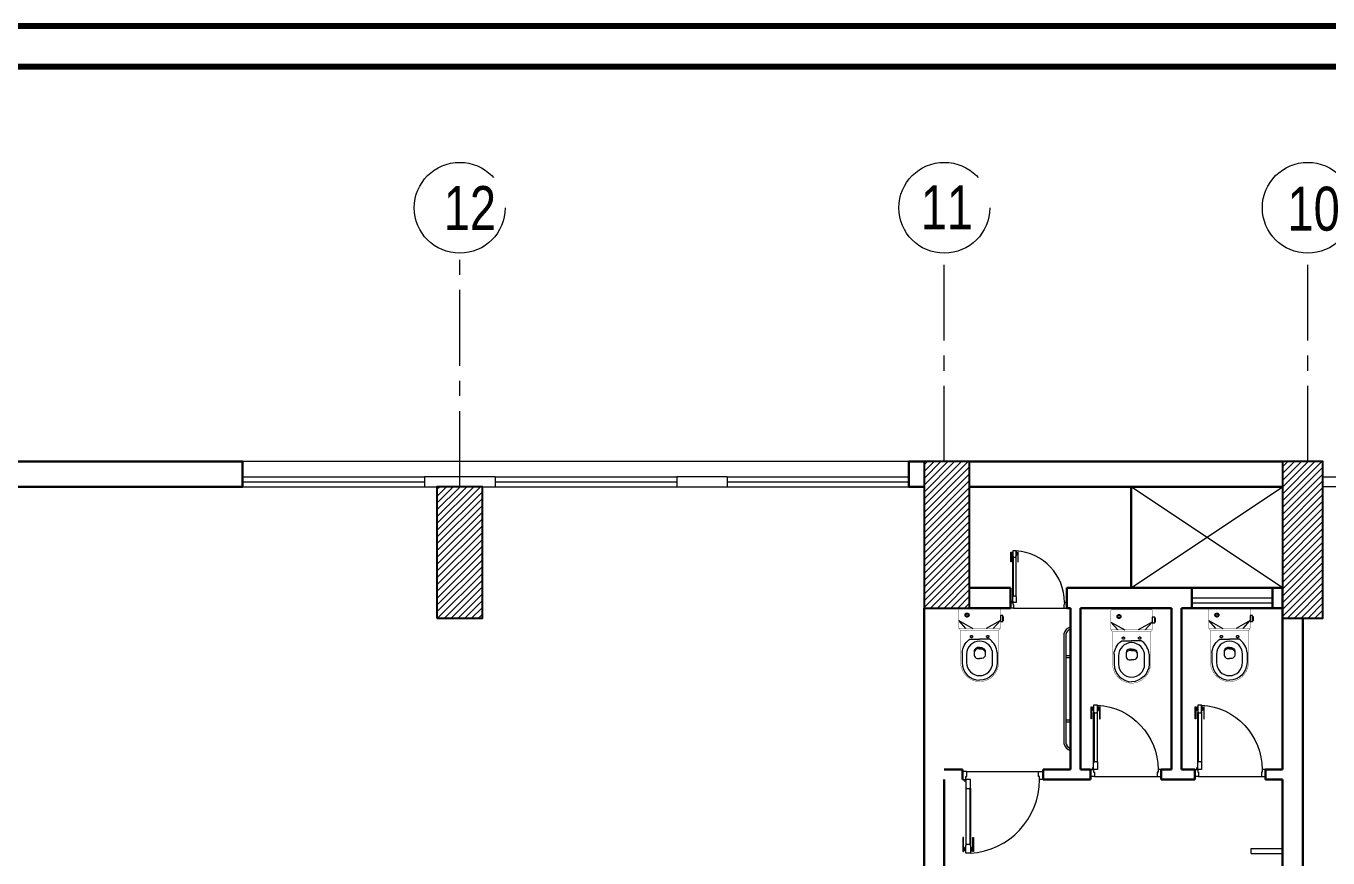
# Model space of a CAD drawing. Extents: x 846 to 947, y 375 to 797.
# Drawn here: x 862.61 to 875.51, y 717.45 to 725.69 of the extents above; entities that cross this region are included whole.
import ezdxf

# ---------------------------------------------------------------- set-up
doc = ezdxf.new("R2010")
doc.units = 0
doc.header["$MEASUREMENT"] = 0
doc.linetypes.add('CENTERX2', pattern=[4, 2.5, -0.5, 0.5, -0.5])
doc.linetypes.add('DASHED2', pattern=[0.375, 0.25, -0.125])
for name, color, linetype, lineweight in [('axis', 252, 'CENTERX2', 5), ('Column', 252, 'CONTINUOUS', 25), ('DOOR', 252, 'CONTINUOUS', 9), ('elev', 252, 'CONTINUOUS', 9), ('Elevation', 252, 'CONTINUOUS', 18), ('Furn', 252, 'CONTINUOUS', 9), ('hatch', 252, 'CONTINUOUS', 9), ('LIGHT 2', 252, 'CONTINUOUS', 9), ('txt in circle', 252, 'CONTINUOUS', 13), ('UG-BORDER', 20, 'CONTINUOUS', 80), ('Wall', 252, 'CONTINUOUS', 30), ('WINDOW', 252, 'CONTINUOUS', 5)]:
    doc.layers.add(name, color=color, linetype=linetype, lineweight=lineweight)
doc.styles.add('SOSA2', font='SOSA.shx', dxfattribs={"width": 0.8})
pattern_1 = [(45, (1094.062773, 384.00031), (-0.0336759605, 0.0336759605), [])]

# ---------------------------------------------------------------- blocks, each defined once
blk = doc.blocks.new('A$C5C187BFD')
at = {"layer": 'Furn', "const_width": 0.0014}
for points in [[(0.0978, 0.09), (0.0978, 0.1719), (0.0887, 0.1794), (0.0074, 0.1794, 0.463455), (0.0007, 0.1715), (0.0007, 0.09)], [(0.0978, 0.1719), (0.2367, 0.1719, -0.40227), (0.3187, 0.09)], [(0.0978, 0.09), (0.0978, 0.0082), (0.0887, 0.0007), (0.0074, 0.0007, -0.463455), (0.0007, 0.0086), (0.0007, 0.09)], [(0.0978, 0.0082), (0.2367, 0.0082, 0.40227), (0.3187, 0.09)]]:
    blk.add_lwpolyline(points, format="xyb", dxfattribs=at)
at = {"layer": 'Furn'}
for points in [[(0.0335, 0.1794), (0.0584, 0.1794), (0.0584, 0.1897), (0.0335, 0.1897)], [(0.0384, 0.1897), (0.0541, 0.1897), (0.0541, 0.1934), (0.0384, 0.1934)]]:
    blk.add_lwpolyline(points, close=True, dxfattribs=at)
for points in [[(0.0887, 0.1491), (0.0547, 0.1794), (0.0887, 0.1188)], [(0.1962, 0.1139), (0.1962, 0.114)], [(0.0887, 0.031), (0.0547, 0.0007), (0.0887, 0.0613)], [(0.1962, 0.0662), (0.1962, 0.0661)]]:
    blk.add_lwpolyline(points, dxfattribs=at)
at = {"layer": 'Furn', "const_width": 0.0014}
for points in [[(0.0887, 0.1794), (0.0887, 0.09)], [(0.0887, 0.0007), (0.0887, 0.09)]]:
    blk.add_lwpolyline(points, dxfattribs=at)
at = {"layer": 'Furn'}
for points in [[(0.1933, 0.1658, 0.198896), (0.1382, 0.1363, 0.197766), (0.1352, 0.1272), (0.1352, 0.09)], [(0.1717, 0.09), (0.1717, 0.0991, -0.300542), (0.1858, 0.1136), (0.2044, 0.1136, -0.297055), (0.2185, 0.1002), (0.2185, 0.09)], [(0.1769, 0.09), (0.1769, 0.0987, -0.279178), (0.1895, 0.1136, -1.386683)], [(0.1933, 0.1658), (0.2366, 0.1658, -0.402045), (0.3125, 0.0899)], [(0.1933, 0.0143, -0.198896), (0.1382, 0.0438, -0.197766), (0.1352, 0.0529), (0.1352, 0.09)], [(0.1717, 0.09), (0.1717, 0.081, 0.300542), (0.1858, 0.0665), (0.2044, 0.0665, 0.297055), (0.2185, 0.0798), (0.2185, 0.09)], [(0.1769, 0.09), (0.1769, 0.0813, 0.279178), (0.1895, 0.0665, 1.386683)], [(0.1933, 0.0143), (0.2366, 0.0143, 0.402045), (0.3125, 0.0902)]]:
    blk.add_lwpolyline(points, format="xyb", dxfattribs=at)
blk.add_lwpolyline([(0.2, 0.0338), (0.2362, 0.0338, 1), (0.2362, 0.1462), (0.2, 0.1462, 1)], format="xyb", close=True, dxfattribs=at)
at = {"layer": 'Furn', "linetype": 'DASHED2'}
for centre, radius in [((0.1241, 0.1251), 0.00494), ((0.1241, 0.055), 0.00494), ((0.0312, 0.0358), 0.00853), ((0.0312, 0.0358), 0.00538)]:
    blk.add_circle(centre, radius, dxfattribs=at)
blk = doc.blocks.new('d5')
at = {"layer": 'DOOR', "color": 252}
for p, q in [((94.413, -72.622), (94.413, -72.062)), ((94.417, -72.062), (94.417, -72.622)), ((94.454, -72.062), (94.454, -72.622)), ((94.458, -72.622), (94.458, -72.062))]:
    blk.add_line(p, q, dxfattribs=at)
at = {"layer": 'DOOR', "color": 251}
blk.add_line((94.449, -72.786), (93.738, -72.786), dxfattribs=at)
at = {"layer": 'DOOR', "color": 1}
for points in [[(94.391, -72.133), (94.384, -72.133), (94.384, -71.995), (94.391, -71.995)], [(94.4, -72.009), (94.395, -72.009), (94.395, -72.025), (94.4, -72.025)], [(94.471, -72.009), (94.476, -72.009), (94.476, -72.025), (94.471, -72.025)], [(94.481, -72.133), (94.487, -72.133), (94.487, -71.995), (94.481, -71.995)]]:
    blk.add_lwpolyline(points, close=True, dxfattribs=at)
for points in [[(94.391, -72.01, -1), (94.395, -72.01), (94.395, -72.01), (94.395, -72.025), (94.395, -72.025, -1), (94.391, -72.025), (94.391, -72.025)], [(94.481, -72.01, 1), (94.476, -72.01), (94.476, -72.01), (94.476, -72.025), (94.476, -72.025, 1), (94.481, -72.025), (94.481, -72.025)]]:
    blk.add_lwpolyline(points, format="xyb", close=True, dxfattribs=at)
for points in [[(94.405, -72.031), (94.4, -72.031), (94.4, -72.004), (94.405, -72.004)], [(94.458, -72.039), (94.467, -72.039), (94.467, -71.995), (94.458, -71.995)], [(94.467, -72.031), (94.471, -72.031), (94.471, -72.004), (94.467, -72.004)]]:
    blk.add_lwpolyline(points, dxfattribs=at)
at = {"layer": 'DOOR', "color": 5}
blk.add_lwpolyline([(94.414, -72.039), (94.405, -72.039), (94.405, -71.995), (94.414, -71.995)], dxfattribs=at)
for points in [[(94.417, -72.066), (94.417, -72.066, -1), (94.417, -72.058)], [(94.454, -72.066), (94.454, -72.066, 1), (94.454, -72.058)], [(94.417, -72.618), (94.417, -72.618, 1), (94.417, -72.626)], [(94.454, -72.618), (94.454, -72.618, -1), (94.454, -72.626)]]:
    blk.add_lwpolyline(points, format="xyb", close=True, dxfattribs=at)
for points in [[(94.454, -72.057), (94.454, -72.066), (94.417, -72.066), (94.417, -72.057), (94.414, -72.057), (94.414, -71.977), (94.414, -71.977), (94.458, -71.977), (94.458, -72.057)], [(94.454, -72.626), (94.454, -72.617), (94.417, -72.617), (94.417, -72.626), (94.414, -72.626), (94.414, -72.706), (94.414, -72.706), (94.458, -72.706), (94.458, -72.626)], [(93.694, -72.786), (93.694, -72.706), (93.729, -72.706), (93.729, -72.736), (93.738, -72.736), (93.738, -72.786)], [(94.494, -72.786), (94.494, -72.706), (94.458, -72.706), (94.458, -72.736), (94.449, -72.736), (94.449, -72.786)]]:
    blk.add_lwpolyline(points, close=True, dxfattribs=at)
blk.add_circle((94.467, -72.697), 0.00889, dxfattribs=at)
at = {"layer": 'DOOR', "color": 252}
blk.add_arc((94.459, -72.706), 0.73, 93.6023, 180, dxfattribs=at)
blk = doc.blocks.new('A$C11ED6BD5')
at = {"layer": 'axis', "color": 0, "ltscale": 0.3}
for p, q in [((-48.65, 21.95), (-48.65, 24.264)), ((-43.85, 22.2), (-43.85, 24.264)), ((-40.25, 22.2), (-40.25, 24.264))]:
    blk.add_line(p, q, dxfattribs=at)
at = {"layer": 'axis', "color": 0}
for centre in [(-48.65, 24.714), (-43.85, 24.714), (-40.25, 24.714)]:
    blk.add_circle(centre, 0.45, dxfattribs=at)
at = {"layer": 'txt in circle', "color": 0, "ltscale": 0.01, "char_height": 0.4355, "attachment_point": 5, "style": 'SOSA2'}
for s, insert in [('12', (-48.549, 24.711)), ('11', (-43.825, 24.717)), ('10', (-40.192, 24.702))]:
    blk.add_mtext(s, dxfattribs=dict(at, insert=insert))

msp = doc.modelspace()

# ---------------------------------------------------------------- hatches: boundary and pattern name
at = {"layer": 'hatch'}
h = msp.add_hatch(dxfattribs=at)
h.set_pattern_fill('ANSI31', color=256, scale=0.015, style=0)
h.set_pattern_definition(pattern_1)
h.paths.add_polyline_path([(871.506, 719.922), (871.956, 719.922), (871.956, 721.372), (871.506, 721.372)])
h = msp.add_hatch(dxfattribs=at)
h.set_pattern_fill('ANSI31', color=256, scale=0.015, style=0)
h.set_pattern_definition(pattern_1)
h.paths.add_polyline_path([(871.506, 719.922), (871.956, 719.922), (871.956, 721.372), (871.506, 721.372)])
h = msp.add_hatch(dxfattribs=at)
h.set_pattern_fill('ANSI31', color=256, scale=0.015, style=0)
h.set_pattern_definition(pattern_1)
h.paths.add_polyline_path([(875.056, 719.822), (875.456, 719.822), (875.456, 721.372), (875.056, 721.372)])
h = msp.add_hatch(dxfattribs=at)
h.set_pattern_fill('ANSI31', color=256, scale=0.015, style=0)
h.set_pattern_definition(pattern_1)
h.paths.add_polyline_path([(875.056, 719.822), (875.456, 719.822), (875.456, 721.372), (875.056, 721.372)])
h = msp.add_hatch(dxfattribs=at)
h.set_pattern_fill('ANSI31', color=256, scale=0.015, style=0)
h.set_pattern_definition(pattern_1)
h.paths.add_polyline_path([(866.681, 719.822), (867.131, 719.822), (867.131, 721.122), (866.681, 721.122)])
h = msp.add_hatch(dxfattribs=at)
h.set_pattern_fill('ANSI31', color=256, scale=0.015, style=0)
h.set_pattern_definition(pattern_1)
h.paths.add_polyline_path([(866.681, 719.822), (867.131, 719.822), (867.131, 721.122), (866.681, 721.122)])

# ---------------------------------------------------------------- linework, layer by layer
at = {"layer": 'Column'}
for points in [[(871.506, 719.922), (871.956, 719.922), (871.956, 721.372), (871.506, 721.372)], [(871.506, 719.922), (871.956, 719.922), (871.956, 721.372), (871.506, 721.372)], [(871.506, 719.922), (871.956, 719.922), (871.956, 721.372), (871.506, 721.372)], [(871.506, 719.922), (871.956, 719.922), (871.956, 721.372), (871.506, 721.372)], [(875.056, 719.822), (875.456, 719.822), (875.456, 721.372), (875.056, 721.372)], [(875.056, 719.822), (875.456, 719.822), (875.456, 721.372), (875.056, 721.372)], [(875.056, 719.822), (875.456, 719.822), (875.456, 721.372), (875.056, 721.372)], [(875.056, 719.822), (875.456, 719.822), (875.456, 721.372), (875.056, 721.372)], [(866.681, 719.822), (867.131, 719.822), (867.131, 721.122), (866.681, 721.122)], [(866.681, 719.822), (867.131, 719.822), (867.131, 721.122), (866.681, 721.122)]]:
    msp.add_lwpolyline(points, close=True, dxfattribs=at)
at = {"layer": 'DOOR', "color": 252}
for p, q in [((872.385, 720.037), (872.385, 720.429)), ((872.385, 720.037), (872.385, 720.429)), ((872.388, 720.429), (872.388, 720.037)), ((872.388, 720.429), (872.388, 720.037)), ((872.414, 720.429), (872.414, 720.037)), ((872.414, 720.429), (872.414, 720.037)), ((872.417, 720.037), (872.417, 720.429)), ((872.417, 720.037), (872.417, 720.429)), ((871.92, 718.138), (871.92, 717.578)), ((871.92, 718.138), (871.92, 717.578)), ((871.92, 718.138), (871.92, 717.578)), ((871.92, 718.138), (871.92, 717.578)), ((871.924, 717.578), (871.924, 718.138)), ((871.924, 717.578), (871.924, 718.138)), ((871.924, 717.578), (871.924, 718.138)), ((871.924, 717.578), (871.924, 718.138)), ((871.961, 717.578), (871.961, 718.138)), ((871.961, 717.578), (871.961, 718.138)), ((871.961, 717.578), (871.961, 718.138)), ((871.961, 717.578), (871.961, 718.138)), ((871.965, 718.138), (871.965, 717.578)), ((871.965, 718.138), (871.965, 717.578)), ((871.965, 718.138), (871.965, 717.578)), ((871.965, 718.138), (871.965, 717.578))]:
    msp.add_line(p, q, dxfattribs=at)
at = {"layer": 'DOOR', "color": 251}
for p, q in [((872.392, 719.922), (872.89, 719.922)), ((872.392, 719.922), (872.89, 719.922)), ((871.929, 718.302), (872.64, 718.302)), ((871.929, 718.302), (872.64, 718.302)), ((871.929, 718.302), (872.64, 718.302)), ((871.929, 718.302), (872.64, 718.302))]:
    msp.add_line(p, q, dxfattribs=at)
at = {"layer": 'DOOR', "color": 1}
for points in [[(872.37, 720.38), (872.365, 720.38), (872.365, 720.476), (872.37, 720.476)], [(872.37, 720.38), (872.365, 720.38), (872.365, 720.476), (872.37, 720.476)], [(872.376, 720.466), (872.373, 720.466), (872.373, 720.455), (872.376, 720.455)], [(872.376, 720.466), (872.373, 720.466), (872.373, 720.455), (872.376, 720.455)], [(872.426, 720.466), (872.43, 720.466), (872.43, 720.455), (872.426, 720.455)], [(872.426, 720.466), (872.43, 720.466), (872.43, 720.455), (872.426, 720.455)], [(872.433, 720.38), (872.437, 720.38), (872.437, 720.476), (872.433, 720.476)], [(872.433, 720.38), (872.437, 720.38), (872.437, 720.476), (872.433, 720.476)], [(871.897, 717.649), (871.891, 717.649), (871.891, 717.511), (871.897, 717.511)], [(871.897, 717.649), (871.891, 717.649), (871.891, 717.511), (871.897, 717.511)], [(871.897, 717.649), (871.891, 717.649), (871.891, 717.511), (871.897, 717.511)], [(871.897, 717.649), (871.891, 717.649), (871.891, 717.511), (871.897, 717.511)], [(871.987, 717.649), (871.994, 717.649), (871.994, 717.511), (871.987, 717.511)], [(871.987, 717.649), (871.994, 717.649), (871.994, 717.511), (871.987, 717.511)], [(871.987, 717.649), (871.994, 717.649), (871.994, 717.511), (871.987, 717.511)], [(871.987, 717.649), (871.994, 717.649), (871.994, 717.511), (871.987, 717.511)], [(871.907, 717.526), (871.902, 717.526), (871.902, 717.542), (871.907, 717.542)], [(871.907, 717.526), (871.902, 717.526), (871.902, 717.542), (871.907, 717.542)], [(871.907, 717.526), (871.902, 717.526), (871.902, 717.542), (871.907, 717.542)], [(871.907, 717.526), (871.902, 717.526), (871.902, 717.542), (871.907, 717.542)], [(871.978, 717.526), (871.983, 717.526), (871.983, 717.542), (871.978, 717.542)], [(871.978, 717.526), (871.983, 717.526), (871.983, 717.542), (871.978, 717.542)], [(871.978, 717.526), (871.983, 717.526), (871.983, 717.542), (871.978, 717.542)], [(871.978, 717.526), (871.983, 717.526), (871.983, 717.542), (871.978, 717.542)]]:
    msp.add_lwpolyline(points, close=True, dxfattribs=at)
for points in [[(872.37, 720.466, -1), (872.373, 720.466), (872.373, 720.466), (872.373, 720.455), (872.373, 720.455, -1), (872.37, 720.455), (872.37, 720.455)], [(872.37, 720.466, -1), (872.373, 720.466), (872.373, 720.466), (872.373, 720.455), (872.373, 720.455, -1), (872.37, 720.455), (872.37, 720.455)], [(872.433, 720.466, 1), (872.43, 720.466), (872.43, 720.466), (872.43, 720.455), (872.43, 720.455, 1), (872.433, 720.455), (872.433, 720.455)], [(872.433, 720.466, 1), (872.43, 720.466), (872.43, 720.466), (872.43, 720.455), (872.43, 720.455, 1), (872.433, 720.455), (872.433, 720.455)], [(871.897, 717.526, 1), (871.902, 717.526), (871.902, 717.526), (871.902, 717.542), (871.902, 717.542, 1), (871.897, 717.542), (871.897, 717.542)], [(871.897, 717.526, 1), (871.902, 717.526), (871.902, 717.526), (871.902, 717.542), (871.902, 717.542, 1), (871.897, 717.542), (871.897, 717.542)], [(871.897, 717.526, 1), (871.902, 717.526), (871.902, 717.526), (871.902, 717.542), (871.902, 717.542, 1), (871.897, 717.542), (871.897, 717.542)], [(871.897, 717.526, 1), (871.902, 717.526), (871.902, 717.526), (871.902, 717.542), (871.902, 717.542, 1), (871.897, 717.542), (871.897, 717.542)], [(871.987, 717.526, -1), (871.983, 717.526), (871.983, 717.526), (871.983, 717.542), (871.983, 717.542, -1), (871.987, 717.542), (871.987, 717.542)], [(871.987, 717.526, -1), (871.983, 717.526), (871.983, 717.526), (871.983, 717.542), (871.983, 717.542, -1), (871.987, 717.542), (871.987, 717.542)], [(871.987, 717.526, -1), (871.983, 717.526), (871.983, 717.526), (871.983, 717.542), (871.983, 717.542, -1), (871.987, 717.542), (871.987, 717.542)], [(871.987, 717.526, -1), (871.983, 717.526), (871.983, 717.526), (871.983, 717.542), (871.983, 717.542, -1), (871.987, 717.542), (871.987, 717.542)]]:
    msp.add_lwpolyline(points, format="xyb", close=True, dxfattribs=at)
for points in [[(872.379, 720.451), (872.376, 720.451), (872.376, 720.47), (872.379, 720.47)], [(872.379, 720.451), (872.376, 720.451), (872.376, 720.47), (872.379, 720.47)], [(872.386, 720.445), (872.379, 720.445), (872.379, 720.476), (872.386, 720.476)], [(872.386, 720.445), (872.379, 720.445), (872.379, 720.476), (872.386, 720.476)], [(872.423, 720.451), (872.426, 720.451), (872.426, 720.47), (872.423, 720.47)], [(872.423, 720.451), (872.426, 720.451), (872.426, 720.47), (872.423, 720.47)], [(871.911, 717.548), (871.907, 717.548), (871.907, 717.52), (871.911, 717.52)], [(871.911, 717.548), (871.907, 717.548), (871.907, 717.52), (871.911, 717.52)], [(871.911, 717.548), (871.907, 717.548), (871.907, 717.52), (871.911, 717.52)], [(871.911, 717.548), (871.907, 717.548), (871.907, 717.52), (871.911, 717.52)], [(871.92, 717.556), (871.911, 717.556), (871.911, 717.511), (871.92, 717.511)], [(871.92, 717.556), (871.911, 717.556), (871.911, 717.511), (871.92, 717.511)], [(871.92, 717.556), (871.911, 717.556), (871.911, 717.511), (871.92, 717.511)], [(871.92, 717.556), (871.911, 717.556), (871.911, 717.511), (871.92, 717.511)], [(871.973, 717.548), (871.978, 717.548), (871.978, 717.52), (871.973, 717.52)], [(871.973, 717.548), (871.978, 717.548), (871.978, 717.52), (871.973, 717.52)], [(871.973, 717.548), (871.978, 717.548), (871.978, 717.52), (871.973, 717.52)], [(871.973, 717.548), (871.978, 717.548), (871.978, 717.52), (871.973, 717.52)]]:
    msp.add_lwpolyline(points, dxfattribs=at)
at = {"layer": 'DOOR', "color": 5}
for points in [[(872.388, 720.433), (872.388, 720.426), (872.414, 720.426), (872.414, 720.433), (872.417, 720.433), (872.417, 720.489), (872.417, 720.489), (872.386, 720.489), (872.386, 720.433)], [(872.388, 720.433), (872.388, 720.426), (872.414, 720.426), (872.414, 720.433), (872.417, 720.433), (872.417, 720.489), (872.417, 720.489), (872.386, 720.489), (872.386, 720.433)], [(872.361, 719.922), (872.361, 719.978), (872.386, 719.978), (872.386, 719.957), (872.392, 719.957), (872.392, 719.922)], [(872.361, 719.922), (872.361, 719.978), (872.386, 719.978), (872.386, 719.957), (872.392, 719.957), (872.392, 719.922)], [(872.388, 720.034), (872.388, 720.041), (872.414, 720.041), (872.414, 720.034), (872.417, 720.034), (872.417, 719.978), (872.417, 719.978), (872.386, 719.978), (872.386, 720.034)], [(872.388, 720.034), (872.388, 720.041), (872.414, 720.041), (872.414, 720.034), (872.417, 720.034), (872.417, 719.978), (872.417, 719.978), (872.386, 719.978), (872.386, 720.034)], [(872.921, 719.922), (872.921, 719.978), (872.896, 719.978), (872.896, 719.957), (872.89, 719.957), (872.89, 719.922)], [(872.921, 719.922), (872.921, 719.978), (872.896, 719.978), (872.896, 719.957), (872.89, 719.957), (872.89, 719.922)], [(871.885, 718.302), (871.885, 718.222), (871.92, 718.222), (871.92, 718.253), (871.929, 718.253), (871.929, 718.302)], [(871.885, 718.302), (871.885, 718.222), (871.92, 718.222), (871.92, 718.253), (871.929, 718.253), (871.929, 718.302)], [(871.885, 718.302), (871.885, 718.222), (871.92, 718.222), (871.92, 718.253), (871.929, 718.253), (871.929, 718.302)], [(871.885, 718.302), (871.885, 718.222), (871.92, 718.222), (871.92, 718.253), (871.929, 718.253), (871.929, 718.302)], [(872.685, 718.302), (872.685, 718.222), (872.649, 718.222), (872.649, 718.253), (872.64, 718.253), (872.64, 718.302)], [(872.685, 718.302), (872.685, 718.222), (872.649, 718.222), (872.649, 718.253), (872.64, 718.253), (872.64, 718.302)], [(872.685, 718.302), (872.685, 718.222), (872.649, 718.222), (872.649, 718.253), (872.64, 718.253), (872.64, 718.302)], [(872.685, 718.302), (872.685, 718.222), (872.649, 718.222), (872.649, 718.253), (872.64, 718.253), (872.64, 718.302)], [(871.924, 718.142), (871.924, 718.134), (871.961, 718.134), (871.961, 718.142), (871.965, 718.142), (871.965, 718.222), (871.965, 718.222), (871.92, 718.222), (871.92, 718.142)], [(871.924, 718.142), (871.924, 718.134), (871.961, 718.134), (871.961, 718.142), (871.965, 718.142), (871.965, 718.222), (871.965, 718.222), (871.92, 718.222), (871.92, 718.142)], [(871.924, 718.142), (871.924, 718.134), (871.961, 718.134), (871.961, 718.142), (871.965, 718.142), (871.965, 718.222), (871.965, 718.222), (871.92, 718.222), (871.92, 718.142)], [(871.924, 718.142), (871.924, 718.134), (871.961, 718.134), (871.961, 718.142), (871.965, 718.142), (871.965, 718.222), (871.965, 718.222), (871.92, 718.222), (871.92, 718.142)], [(871.924, 717.574), (871.924, 717.582), (871.961, 717.582), (871.961, 717.574), (871.965, 717.574), (871.965, 717.494), (871.965, 717.494), (871.92, 717.494), (871.92, 717.574)], [(871.924, 717.574), (871.924, 717.582), (871.961, 717.582), (871.961, 717.574), (871.965, 717.574), (871.965, 717.494), (871.965, 717.494), (871.92, 717.494), (871.92, 717.574)], [(871.924, 717.574), (871.924, 717.582), (871.961, 717.582), (871.961, 717.574), (871.965, 717.574), (871.965, 717.494), (871.965, 717.494), (871.92, 717.494), (871.92, 717.574)], [(871.924, 717.574), (871.924, 717.582), (871.961, 717.582), (871.961, 717.574), (871.965, 717.574), (871.965, 717.494), (871.965, 717.494), (871.92, 717.494), (871.92, 717.574)]]:
    msp.add_lwpolyline(points, close=True, dxfattribs=at)
for points in [[(872.417, 720.445), (872.423, 720.445), (872.423, 720.476), (872.417, 720.476)], [(872.417, 720.445), (872.423, 720.445), (872.423, 720.476), (872.417, 720.476)], [(871.965, 717.556), (871.973, 717.556), (871.973, 717.511), (871.965, 717.511)], [(871.965, 717.556), (871.973, 717.556), (871.973, 717.511), (871.965, 717.511)], [(871.965, 717.556), (871.973, 717.556), (871.973, 717.511), (871.965, 717.511)], [(871.965, 717.556), (871.973, 717.556), (871.973, 717.511), (871.965, 717.511)]]:
    msp.add_lwpolyline(points, dxfattribs=at)
for points in [[(872.388, 720.427), (872.388, 720.427, -1), (872.388, 720.432)], [(872.388, 720.427), (872.388, 720.427, -1), (872.388, 720.432)], [(872.414, 720.427), (872.414, 720.427, 1), (872.414, 720.432)], [(872.414, 720.427), (872.414, 720.427, 1), (872.414, 720.432)], [(872.388, 720.04), (872.388, 720.04, 1), (872.388, 720.035)], [(872.388, 720.04), (872.388, 720.04, 1), (872.388, 720.035)], [(872.414, 720.04), (872.414, 720.04, -1), (872.414, 720.035)], [(872.414, 720.04), (872.414, 720.04, -1), (872.414, 720.035)], [(871.924, 718.134), (871.924, 718.134, -1), (871.924, 718.142)], [(871.924, 718.134), (871.924, 718.134, -1), (871.924, 718.142)], [(871.924, 718.134), (871.924, 718.134, -1), (871.924, 718.142)], [(871.924, 718.134), (871.924, 718.134, -1), (871.924, 718.142)], [(871.961, 718.134), (871.961, 718.134, 1), (871.961, 718.142)], [(871.961, 718.134), (871.961, 718.134, 1), (871.961, 718.142)], [(871.961, 718.134), (871.961, 718.134, 1), (871.961, 718.142)], [(871.961, 718.134), (871.961, 718.134, 1), (871.961, 718.142)], [(871.924, 717.582), (871.924, 717.582, 1), (871.924, 717.574)], [(871.924, 717.582), (871.924, 717.582, 1), (871.924, 717.574)], [(871.924, 717.582), (871.924, 717.582, 1), (871.924, 717.574)], [(871.924, 717.582), (871.924, 717.582, 1), (871.924, 717.574)], [(871.961, 717.582), (871.961, 717.582, -1), (871.961, 717.574)], [(871.961, 717.582), (871.961, 717.582, -1), (871.961, 717.574)], [(871.961, 717.582), (871.961, 717.582, -1), (871.961, 717.574)], [(871.961, 717.582), (871.961, 717.582, -1), (871.961, 717.574)]]:
    msp.add_lwpolyline(points, format="xyb", close=True, dxfattribs=at)
for centre, radius in [((872.379, 719.985), 0.00622), ((872.379, 719.985), 0.00622), ((871.911, 718.213), 0.00889), ((871.911, 718.213), 0.00889), ((871.911, 718.213), 0.00889), ((871.911, 718.213), 0.00889)]:
    msp.add_circle(centre, radius, dxfattribs=at)
at = {"layer": 'DOOR', "color": 252}
for centre, radius, start, end in [((872.385, 719.978), 0.511, 360, 86.3977), ((872.385, 719.978), 0.511, 360, 86.3977), ((871.919, 718.222), 0.73, 273.6023, 0), ((871.919, 718.222), 0.73, 273.6023, 0), ((871.919, 718.222), 0.73, 273.6023, 0), ((871.919, 718.222), 0.73, 273.6023, 0)]:
    msp.add_arc(centre, radius, start, end, dxfattribs=at)
at = {"layer": 'elev', "linetype": 'Continuous'}
msp.add_lwpolyline([(875.456, 721.222), (875.606, 721.222), (875.606, 721.122), (875.456, 721.122)], close=True, dxfattribs=at)
msp.add_lwpolyline([(875.456, 721.222), (875.606, 721.222), (875.606, 721.122), (875.456, 721.122)], close=True, dxfattribs=at)
at = {"layer": 'Elevation', "linetype": 'Continuous'}
for p, q in [((871.356, 721.372), (864.756, 721.372)), ((871.356, 721.372), (864.756, 721.372)), ((866.556, 721.222), (866.556, 721.122)), ((867.256, 721.222), (866.556, 721.222)), ((866.556, 721.222), (866.556, 721.122)), ((867.256, 721.222), (866.556, 721.222)), ((866.556, 721.122), (867.256, 721.122)), ((866.556, 721.122), (867.256, 721.122)), ((867.256, 721.222), (867.256, 721.122)), ((867.256, 721.222), (867.256, 721.122)), ((867.256, 721.222), (867.256, 721.122)), ((867.256, 721.222), (867.256, 721.122)), ((869.056, 721.222), (869.056, 721.122)), ((869.556, 721.222), (869.056, 721.222)), ((869.056, 721.222), (869.056, 721.122)), ((869.556, 721.222), (869.056, 721.222)), ((869.056, 721.122), (869.556, 721.122)), ((869.056, 721.122), (869.556, 721.122)), ((869.556, 721.222), (869.556, 721.122)), ((869.556, 721.222), (869.556, 721.122))]:
    msp.add_line(p, q, dxfattribs=at)
at = {"layer": 'Elevation'}
msp.add_line((874.156, 720.122), (874.956, 720.122), dxfattribs=at)
msp.add_line((874.156, 720.122), (874.956, 720.122), dxfattribs=at)
at = {"layer": 'Furn'}
for p, q in [((872.891, 719.666), (872.891, 718.581)), ((872.891, 719.666), (872.891, 718.581)), ((872.911, 719.663), (872.911, 718.583)), ((872.911, 719.663), (872.911, 718.583)), ((872.911, 719.452), (872.956, 719.452)), ((872.911, 719.452), (872.956, 719.452)), ((872.911, 719.432), (872.956, 719.432)), ((872.911, 719.432), (872.956, 719.432)), ((872.911, 718.814), (872.956, 718.814)), ((872.911, 718.814), (872.956, 718.814)), ((872.911, 718.794), (872.956, 718.794)), ((872.911, 718.794), (872.956, 718.794))]:
    msp.add_line(p, q, dxfattribs=at)
at = {"layer": 'Furn', "linetype": 'Continuous'}
for p, q in [((874.744, 717.539), (875.056, 717.539)), ((874.744, 717.489), (874.744, 717.539)), ((874.744, 717.539), (875.056, 717.539)), ((874.744, 717.489), (874.744, 717.539)), ((874.744, 717.489), (875.056, 717.489)), ((874.744, 717.489), (875.056, 717.489))]:
    msp.add_line(p, q, dxfattribs=at)
at = {"layer": 'Furn'}
for centre, radius, start, end in [((872.979, 719.645), 0.091, 105.1802, 166.752), ((872.979, 719.645), 0.091, 105.1802, 166.752), ((872.979, 719.645), 0.071, 109.6122, 164.9915), ((872.979, 719.645), 0.071, 109.6122, 164.9915), ((872.98, 718.598), 0.091, 191.0679, 254.3436), ((872.98, 718.598), 0.091, 191.0679, 254.3436), ((872.98, 718.598), 0.071, 192.5363, 249.7618), ((872.98, 718.598), 0.071, 192.5363, 249.7618)]:
    msp.add_arc(centre, radius, start, end, dxfattribs=at)
at = {"layer": 'hatch'}
for p, q in [((873.556, 720.123), (875.056, 721.122)), ((875.056, 720.122), (873.556, 721.122)), ((873.556, 720.123), (875.056, 721.122)), ((875.056, 720.122), (873.556, 721.122))]:
    msp.add_line(p, q, dxfattribs=at)
at = {"layer": 'UG-BORDER'}
for p, q in [((942.366, 725.686), (846.366, 725.686)), ((941.961, 725.282), (846.77, 725.282))]:
    msp.add_line(p, q, dxfattribs=at)
at = {"layer": 'Wall', "linetype": 'Continuous'}
for p, q in [((864.756, 721.372), (861.706, 721.372)), ((864.756, 721.372), (861.706, 721.372)), ((864.756, 721.372), (864.756, 721.122)), ((864.756, 721.372), (864.756, 721.122)), ((871.506, 721.372), (871.356, 721.372)), ((871.356, 721.122), (871.356, 721.372)), ((871.506, 721.372), (871.356, 721.372)), ((871.356, 721.122), (871.356, 721.372)), ((871.356, 721.372), (871.356, 721.122)), ((871.506, 721.372), (871.356, 721.372)), ((871.356, 721.122), (871.356, 721.372)), ((871.506, 721.372), (871.356, 721.372)), ((871.356, 721.122), (871.356, 721.372)), ((871.356, 721.372), (871.356, 721.122)), ((875.056, 721.372), (871.956, 721.372)), ((875.056, 721.372), (871.956, 721.372)), ((862.306, 721.122), (864.756, 721.122)), ((862.306, 721.122), (864.756, 721.122)), ((871.356, 721.122), (871.506, 721.122)), ((871.356, 721.122), (871.506, 721.122)), ((871.956, 721.122), (875.056, 721.122)), ((871.956, 721.122), (875.056, 721.122)), ((873.556, 720.123), (873.556, 721.122)), ((873.556, 720.123), (873.556, 721.122)), ((872.361, 720.123), (871.956, 720.123)), ((872.361, 720.123), (871.956, 720.123)), ((871.956, 720.122), (872.361, 720.122)), ((871.956, 720.122), (872.361, 720.122)), ((872.361, 719.922), (872.361, 720.123)), ((872.361, 719.922), (872.361, 720.123)), ((872.921, 719.922), (872.921, 720.123)), ((872.921, 719.922), (872.921, 720.123)), ((872.921, 720.122), (875.056, 720.122)), ((872.921, 720.122), (875.056, 720.122)), ((874.156, 720.122), (874.156, 719.922)), ((874.156, 720.122), (874.156, 719.922)), ((874.156, 720.122), (874.156, 719.922)), ((874.156, 720.122), (874.156, 719.922)), ((874.956, 720.122), (874.956, 719.922)), ((874.956, 720.122), (874.956, 719.922)), ((872.361, 719.922), (871.956, 719.922)), ((872.361, 719.922), (871.956, 719.922)), ((872.956, 719.922), (872.921, 719.922)), ((872.956, 719.922), (872.921, 719.922)), ((872.956, 718.322), (872.956, 719.922)), ((872.956, 718.322), (872.956, 719.922)), ((873.056, 718.322), (873.056, 719.922)), ((873.956, 719.922), (873.056, 719.922)), ((873.056, 718.322), (873.056, 719.922)), ((873.956, 719.922), (873.056, 719.922)), ((873.956, 718.322), (873.956, 719.922)), ((873.956, 718.322), (873.956, 719.922)), ((874.056, 718.322), (874.056, 719.922)), ((875.056, 719.922), (874.056, 719.922)), ((874.056, 718.322), (874.056, 719.922)), ((875.056, 719.922), (874.056, 719.922)), ((875.056, 718.322), (875.056, 719.922)), ((875.056, 718.322), (875.056, 719.922)), ((871.885, 718.322), (871.706, 718.322)), ((871.885, 718.322), (871.706, 718.322)), ((871.885, 718.322), (871.885, 718.222)), ((871.885, 718.322), (871.885, 718.222)), ((871.885, 718.322), (871.885, 718.222)), ((871.885, 718.322), (871.885, 718.222)), ((872.956, 718.322), (872.685, 718.322)), ((872.685, 718.322), (872.685, 718.222)), ((872.685, 718.322), (872.685, 718.222)), ((872.956, 718.322), (872.685, 718.322)), ((872.685, 718.322), (872.685, 718.222)), ((872.685, 718.322), (872.685, 718.222)), ((873.154, 718.322), (873.056, 718.322)), ((873.154, 718.322), (873.056, 718.322)), ((873.154, 718.322), (873.154, 718.222)), ((873.154, 718.322), (873.154, 718.222)), ((873.956, 718.322), (873.854, 718.322)), ((873.854, 718.322), (873.854, 718.222)), ((873.956, 718.322), (873.854, 718.322)), ((873.854, 718.322), (873.854, 718.222)), ((874.186, 718.322), (874.056, 718.322)), ((874.186, 718.322), (874.056, 718.322)), ((874.186, 718.322), (874.186, 718.222)), ((874.186, 718.322), (874.186, 718.222)), ((874.886, 718.322), (874.886, 718.222)), ((874.886, 718.322), (875.056, 718.322)), ((874.886, 718.322), (874.886, 718.222)), ((874.886, 718.322), (875.056, 718.322)), ((873.154, 718.222), (872.685, 718.222)), ((873.154, 718.222), (872.685, 718.222)), ((874.186, 718.222), (873.854, 718.222)), ((874.186, 718.222), (873.854, 718.222)), ((874.886, 718.222), (875.056, 718.222)), ((874.886, 718.222), (875.056, 718.222)), ((874.986, 718.222), (875.056, 718.222)), ((874.986, 718.222), (875.056, 718.222)), ((875.056, 718.122), (875.056, 718.222)), ((875.056, 718.122), (875.056, 718.222)), ((875.056, 718.122), (875.056, 718.222)), ((875.056, 718.122), (875.056, 718.222))]:
    msp.add_line(p, q, dxfattribs=at)
for points in [[(875.056, 718.522), (875.056, 720.122), (874.106, 720.122)], [(875.056, 718.522), (875.056, 720.122), (874.106, 720.122)], [(871.506, 712.922), (871.506, 719.922)], [(871.506, 712.922), (871.506, 719.922)], [(875.256, 712.922), (875.256, 719.822)], [(875.256, 712.922), (875.256, 719.822)], [(871.706, 712.919), (871.706, 718.222)], [(871.706, 712.919), (871.706, 718.222)], [(875.056, 715.322), (875.056, 718.222)], [(875.056, 715.322), (875.056, 718.222)]]:
    msp.add_lwpolyline(points, dxfattribs=at)
at = {"layer": 'WINDOW'}
for p, q in [((864.756, 721.222), (866.556, 721.222)), ((864.756, 721.222), (866.556, 721.222)), ((864.756, 721.172), (866.556, 721.172)), ((864.756, 721.172), (866.556, 721.172)), ((864.756, 721.122), (866.556, 721.122)), ((864.756, 721.122), (866.556, 721.122)), ((867.256, 721.222), (869.056, 721.222)), ((867.256, 721.222), (869.056, 721.222)), ((867.256, 721.172), (869.056, 721.172)), ((867.256, 721.172), (869.056, 721.172)), ((867.256, 721.122), (869.056, 721.122)), ((867.256, 721.122), (869.056, 721.122)), ((869.556, 721.222), (871.356, 721.222)), ((869.556, 721.222), (871.356, 721.222)), ((869.556, 721.172), (871.356, 721.172)), ((869.556, 721.172), (871.356, 721.172)), ((869.556, 721.122), (871.356, 721.122)), ((869.556, 721.122), (871.356, 721.122)), ((874.156, 720.022), (874.956, 720.022)), ((874.156, 720.022), (874.956, 720.022)), ((874.156, 719.972), (874.956, 719.972)), ((874.156, 719.972), (874.956, 719.972)), ((874.156, 719.922), (874.956, 719.922)), ((874.156, 719.922), (874.956, 719.922))]:
    msp.add_line(p, q, dxfattribs=at)

# ---------------------------------------------------------------- block references
at = {"layer": 'axis'}
msp.add_blockref('A$C11ED6BD5', (915.556, 699.172), dxfattribs=at)
msp.add_blockref('A$C11ED6BD5', (915.556, 699.172), dxfattribs=at)
at = {"layer": 'Furn', "xscale": 2.296550155765288, "yscale": 2.296550155765288, "zscale": 2.296550155765288, "rotation": 270}
for p in [(871.849, 719.924), (871.849, 719.924), (873.354, 719.909), (873.354, 719.909), (874.324, 719.924), (874.324, 719.924)]:
    msp.add_blockref('A$C5C187BFD', p, dxfattribs=at)
at = {"layer": 'LIGHT 2', "xscale": -0.8750000000000531, "yscale": 0.8750000000000531, "zscale": 0.8750000000000531}
for p in [(955.836, 781.94), (955.836, 781.94), (956.867, 781.94), (956.867, 781.94)]:
    msp.add_blockref('d5', p, dxfattribs=at)

doc.saveas('drawing.dxf')
